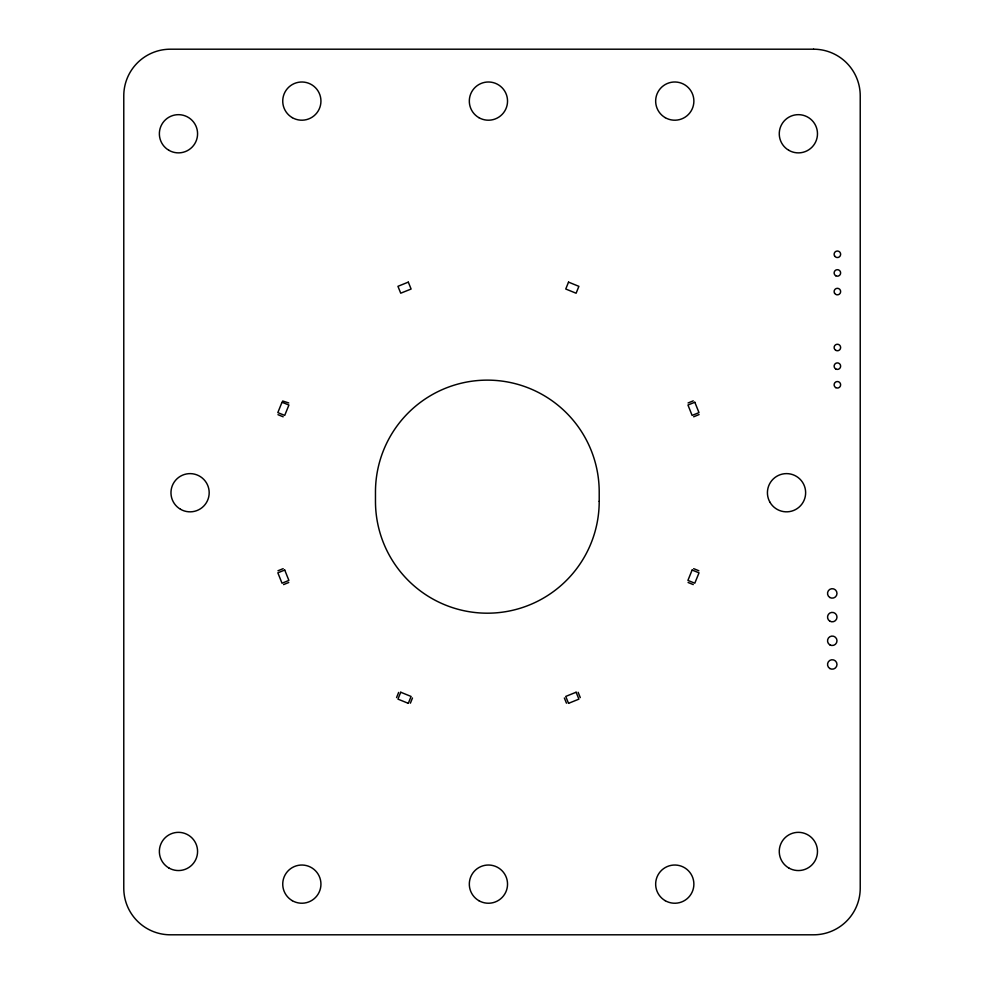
<?xml version="1.0" encoding="UTF-8"?>
<svg xmlns="http://www.w3.org/2000/svg" width="984" height="984" viewBox="0 0 984 984"><rect width="100%" height="100%" fill="white"/><g stroke="black" fill="none" stroke-linecap="round" stroke-linejoin="round"><path stroke-width="1.48" d="M396.564 697.582L398.655 692.404M400.722 692.256L397.954 699.12L408.311 703.339M408.323 703.314L411.091 696.451L400.734 692.232M410.389 703.166L412.481 697.988M699.071 414.572L693.671 416.786M282.654 400.992L288.755 402.96M688.087 402.96L693.265 400.869M277.98 570.757L283.171 568.666M283.577 584.594L288.755 582.491M576.107 692.232L565.738 696.426L568.518 703.314M568.531 703.339L578.899 699.144L576.12 692.256M693.671 568.666L698.861 570.757M277.98 414.694L283.171 416.786M688.087 582.491L693.265 584.594M578.137 692.293L580.277 697.582M564.361 697.988L566.452 703.166M282.014 402.247L277.82 412.616L284.708 415.396L288.927 405.039L282.039 402.259M568.518 282.15L565.751 289.013L576.107 293.232L578.887 286.344L568.531 282.125M692.109 570.043L687.914 580.412L694.802 583.192L699.021 572.836L692.133 570.056M408.311 282.125L397.942 286.319L400.722 293.195L411.103 289.038L408.323 282.15M694.802 402.259L687.951 405.027L692.109 415.408L698.997 412.628L694.827 402.247M284.708 570.056L277.845 572.823L282.014 583.204L288.89 580.425L284.733 570.043M813.608 49.2L170.392 49.2A46.605 46.605 0 0 0 123.775 95.805L123.775 888.195A46.605 46.605 0 0 0 170.392 934.8L813.608 934.8A46.605 46.605 0 0 0 860.225 888.195L860.225 95.805A46.605 46.605 0 0 0 813.608 49.2M599.207 501.323L599.207 492A111.868 111.868 0 0 0 487.338 380.132A111.868 111.868 0 0 0 375.47 492L375.47 501.323A111.868 111.868 0 0 0 487.338 613.192A111.868 111.868 0 0 0 599.207 501.323M168.916 150.318A19.114 19.114 0 0 0 197.575 133.775A19.114 19.114 0 0 0 168.916 117.219A19.114 19.114 0 0 0 168.916 150.318M665.209 900.68A19.114 19.114 0 0 0 693.88 884.124A19.114 19.114 0 0 0 665.209 867.581A19.114 19.114 0 0 0 665.209 900.68M788.811 150.318A19.114 19.114 0 0 0 817.483 133.775A19.114 19.114 0 0 0 788.811 117.219A19.114 19.114 0 0 0 788.811 150.318M788.811 867.999A19.114 19.114 0 0 0 817.483 851.455A19.114 19.114 0 0 0 788.811 834.899A19.114 19.114 0 0 0 788.811 867.999M168.916 867.999A19.114 19.114 0 0 0 197.575 851.455A19.114 19.114 0 0 0 168.916 834.899A19.114 19.114 0 0 0 168.916 867.999M478.864 900.68A19.114 19.114 0 0 0 507.535 884.124A19.114 19.114 0 0 0 478.864 867.581A19.114 19.114 0 0 0 478.864 900.68M180.515 509.281A19.114 19.114 0 0 0 209.186 492.726A19.114 19.114 0 0 0 180.515 476.182A19.114 19.114 0 0 0 180.515 509.281M769.98 502.283A19.114 19.114 0 0 0 803.079 502.283A19.114 19.114 0 0 0 786.536 473.612A19.114 19.114 0 0 0 769.98 502.283M292.285 900.68A19.114 19.114 0 0 0 320.944 884.124A19.114 19.114 0 0 0 292.285 867.581A19.114 19.114 0 0 0 292.285 900.68M665.209 117.65A19.114 19.114 0 0 0 693.88 101.094A19.114 19.114 0 0 0 665.209 84.55A19.114 19.114 0 0 0 665.209 117.65M478.864 117.65A19.114 19.114 0 0 0 507.535 101.094A19.114 19.114 0 0 0 478.864 84.55A19.114 19.114 0 0 0 478.864 117.65M292.285 117.65A19.114 19.114 0 0 0 320.944 101.094A19.114 19.114 0 0 0 292.285 84.55A19.114 19.114 0 0 0 292.285 117.65M834.555 255.914A3.26 3.26 0 0 0 840.213 255.914A3.26 3.26 0 0 0 837.384 251.018A3.26 3.26 0 0 0 834.555 255.914M835.748 275.754A3.26 3.26 0 0 0 840.644 272.925A3.26 3.26 0 0 0 835.748 270.108A3.26 3.26 0 0 0 835.748 275.754M834.555 293.207A3.26 3.26 0 0 0 840.213 293.207A3.26 3.26 0 0 0 837.384 288.312A3.26 3.26 0 0 0 834.555 293.207M835.748 350.329A3.26 3.26 0 0 0 840.644 347.512A3.26 3.26 0 0 0 835.748 344.683A3.26 3.26 0 0 0 835.748 350.329M835.748 368.975A3.26 3.26 0 0 0 840.644 366.146A3.26 3.26 0 0 0 835.748 363.33A3.26 3.26 0 0 0 835.748 368.975M835.748 387.622A3.26 3.26 0 0 0 840.644 384.793A3.26 3.26 0 0 0 835.748 381.964A3.26 3.26 0 0 0 835.748 387.622M829.893 668.554A4.736 4.736 0 0 0 836.99 664.458A4.736 4.736 0 0 0 829.893 660.362A4.736 4.736 0 0 0 829.893 668.554M829.893 644.877A4.736 4.736 0 0 0 836.99 640.781A4.736 4.736 0 0 0 829.893 636.685A4.736 4.736 0 0 0 829.893 644.877M829.893 621.199A4.736 4.736 0 0 0 836.99 617.103A4.736 4.736 0 0 0 829.893 613.007A4.736 4.736 0 0 0 829.893 621.199M829.893 597.522A4.736 4.736 0 0 0 836.99 593.426A4.736 4.736 0 0 0 829.893 589.318A4.736 4.736 0 0 0 829.893 597.522"/></g></svg>
